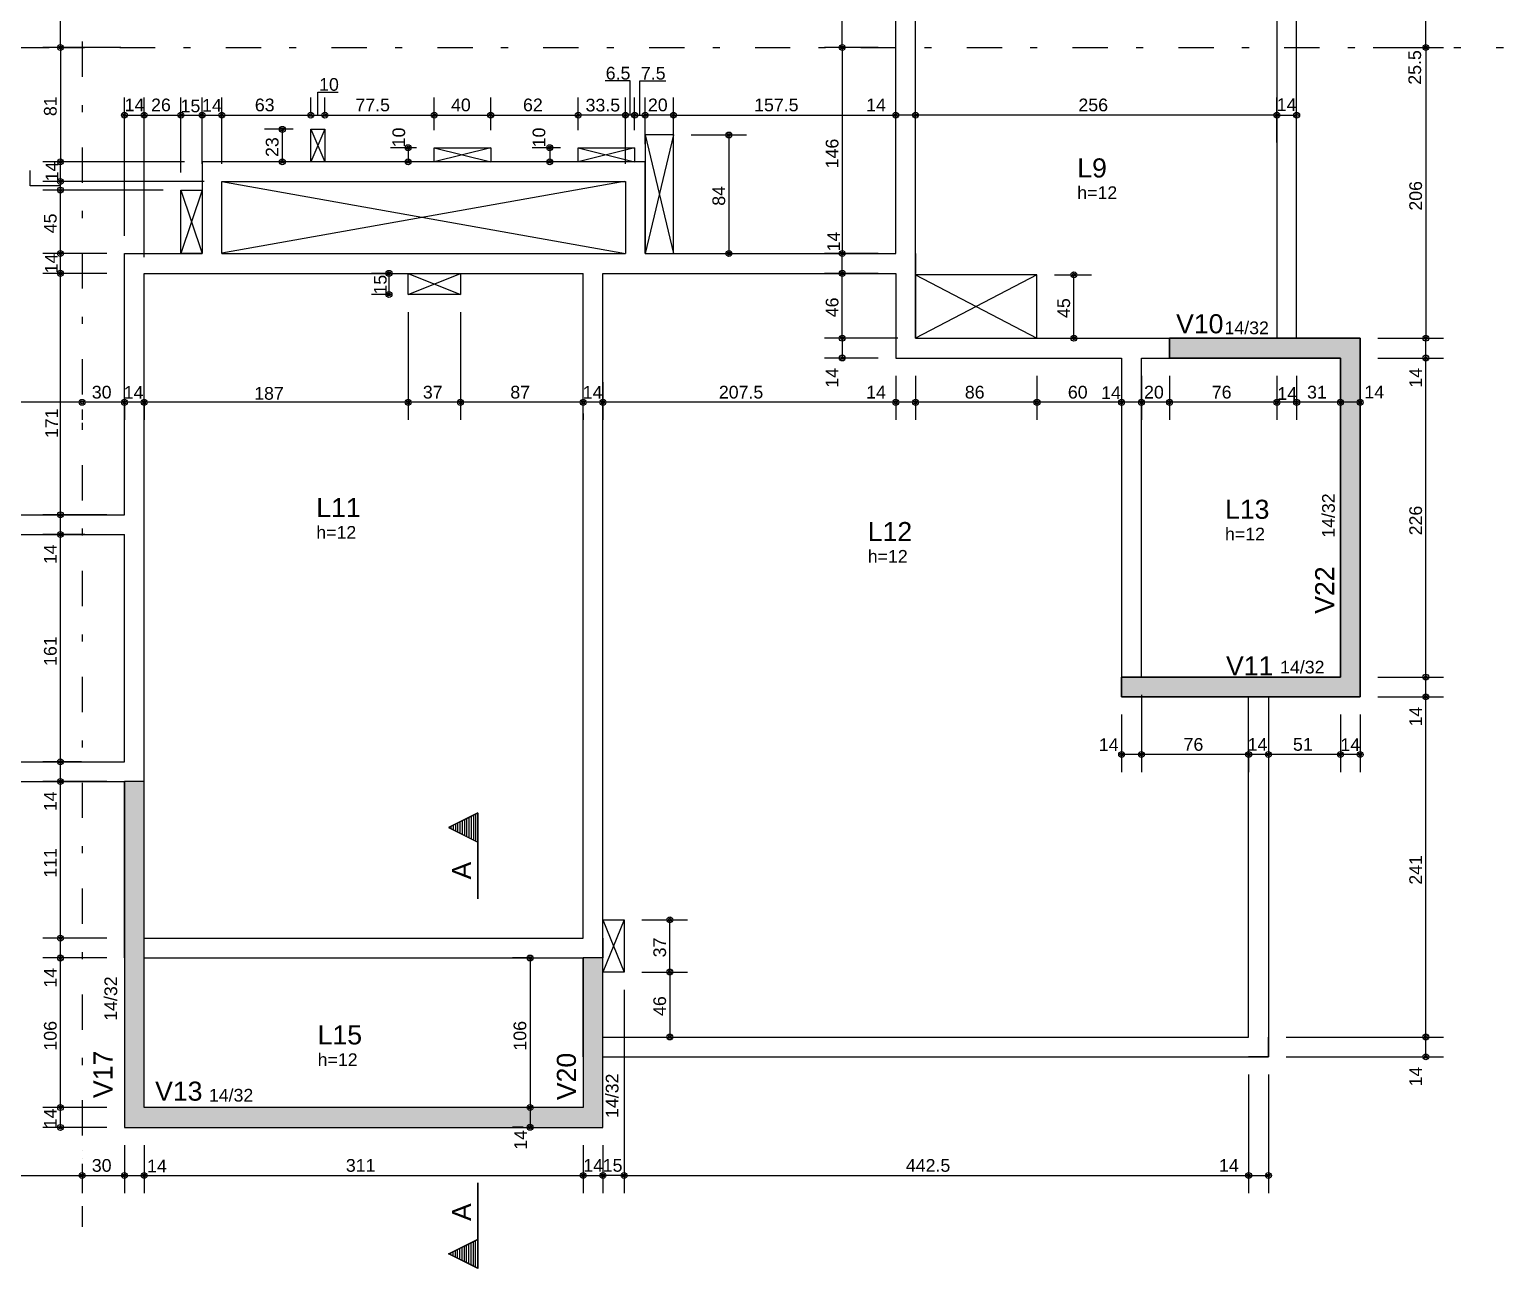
# Model space of a CAD drawing. Extents: x 0 to 119, y 0 to 84.
# Drawn here: x 28 to 48.88, y 37.62 to 55.17 of the extents above; entities that cross this region are included whole.
import ezdxf

# ---------------------------------------------------------------- set-up
doc = ezdxf.new("R2010")
doc.units = 0
doc.header["$MEASUREMENT"] = 0
doc.linetypes.add('ESTILO_TQS_0003', pattern=[1.5, 0.5, -0.4, 0.1, -0.5])
for name, color, linetype in [('10', 252, 'CONTINUOUS'), ('18', 6, 'CONTINUOUS'), ('20', 1, 'CONTINUOUS'), ('25', 130, 'CONTINUOUS'), ('3', 7, 'CONTINUOUS'), ('32', 250, 'CONTINUOUS'), ('37', 7, 'CONTINUOUS'), ('38', 7, 'CONTINUOUS'), ('9', 8, 'CONTINUOUS')]:
    doc.layers.add(name, color=color, linetype=linetype)
doc.styles.add('TQS_ARIAL', font='arial.ttf')

msp = doc.modelspace()

# ---------------------------------------------------------------- linework, layer by layer
at = {"layer": '10', "color": 252, "linetype": 'Continuous'}
for p, q in [((31.981386, 53.75966), (32.181386, 53.29966)), ((32.181386, 53.75966), (31.981386, 53.29966)), ((36.72102, 53.67933), (37.12102, 51.99933)), ((37.12102, 53.67933), (36.72102, 51.99933)), ((33.730954, 53.499446), (34.530954, 53.29933)), ((34.530954, 53.499446), (33.730954, 53.29933)), ((35.770936, 53.499446), (36.570936, 53.299446)), ((36.570936, 53.499446), (35.770936, 53.299446)), ((30.14102, 52.89933), (30.44102, 51.99933)), ((30.44102, 52.89933), (30.14102, 51.99933)), ((30.72102, 53.01933), (36.44102, 51.99933)), ((36.42102, 53.01933), (30.72102, 52.0033)), ((33.361473, 51.719358), (34.101473, 51.419358)), ((33.361473, 51.419358), (34.101473, 51.719358)), ((42.271606, 51.69933), (40.551606, 50.799988)), ((40.551606, 51.69879), (42.271606, 50.799988)), ((36.12102, 42.560315), (36.42102, 41.820315)), ((36.42102, 42.560315), (36.12102, 41.820315))]:
    msp.add_line(p, q, dxfattribs=at)
for points in [[(31.981386, 53.75966), (32.181386, 53.75966), (32.181386, 53.29966), (31.981386, 53.29966), (31.981386, 53.75966)], [(36.72102, 51.99933), (37.12102, 51.99933), (37.12102, 53.67933), (36.72102, 53.67933), (36.72102, 51.99933)], [(33.730954, 53.499446), (34.530954, 53.499446), (34.530954, 53.29933), (33.730954, 53.29933), (33.730954, 53.499446)], [(35.770936, 53.499446), (36.570936, 53.499446), (36.570936, 53.299446), (35.770936, 53.299446), (35.770936, 53.499446)], [(30.44102, 51.99933), (30.14102, 51.99933), (30.14102, 52.89933), (30.44102, 52.89933), (30.44102, 51.99933)], [(34.101473, 51.419358), (33.361473, 51.419358), (33.361473, 51.719358), (34.101473, 51.719358), (34.101473, 51.419358)], [(42.271606, 51.69933), (40.551606, 51.69933), (40.551606, 50.799988), (42.271606, 50.799988), (42.271606, 51.69933)], [(36.12102, 41.820315), (36.12102, 42.560315), (36.42102, 42.560315), (36.42102, 41.820315), (36.12102, 41.820315)]]:
    msp.add_lwpolyline(points, dxfattribs=at)
at = {"layer": '18', "color": 6, "linetype": 'ESTILO_TQS_0003'}
msp.add_line((28.74102, 76.00292), (28.74102, 38.210643), dxfattribs=at)
at = {"layer": '20', "color": 1, "linetype": 'ESTILO_TQS_0003'}
msp.add_line((12.776548, 54.91933), (48.882496, 54.91933), dxfattribs=at)
at = {"layer": '25', "color": 130, "linetype": 'Continuous'}
for points in [[(46.851066, 50.79933), (44.151064, 50.79933), (44.151064, 50.51933), (46.571066, 50.51933), (46.571066, 45.99933), (43.471064, 45.99933), (43.471064, 45.71933), (46.851066, 45.71933), (46.851066, 50.79933)], [(44.151064, 50.79933), (46.851066, 50.79933), (46.851066, 45.71933), (43.471064, 45.71933), (43.471064, 45.99933), (46.571066, 45.99933), (46.571066, 50.51933), (44.151064, 50.51933), (44.151064, 50.799328)], [(29.34102, 44.519379), (29.34102, 39.61819), (36.12102, 39.61819), (36.12102, 42.01933), (35.84102, 42.01933), (35.84102, 39.899215), (29.62102, 39.899215), (29.62102, 44.519379), (29.34102, 44.519379)]]:
    msp.add_lwpolyline(points, dxfattribs=at)
for points in [[(46.571066, 50.51933), (46.851066, 50.79933), (44.151064, 50.79933)], [(46.571066, 50.51933), (44.151064, 50.79933), (44.151064, 50.51933)], [(44.151064, 50.51933), (44.151064, 50.79933), (46.571066, 50.51933)], [(44.151064, 50.79933), (46.851066, 50.79933), (46.571066, 50.51933)], [(46.571066, 50.51933), (46.851066, 45.71933), (46.851066, 50.79933)], [(46.571066, 50.51933), (46.851066, 50.79933), (46.571066, 45.99933)], [(46.851066, 50.79933), (46.851066, 45.71933), (46.571066, 45.99933)], [(46.571066, 50.51933), (46.571066, 45.99933), (46.851066, 45.71933)], [(43.471064, 45.99933), (43.471064, 45.71933), (46.851066, 45.71933)], [(43.471064, 45.99933), (46.851066, 45.71933), (46.571066, 45.99933)], [(46.571066, 45.99933), (46.851066, 45.71933), (43.471064, 45.71933)], [(43.471064, 45.71933), (43.471064, 45.99933), (46.571066, 45.99933)], [(29.62102, 39.899215), (29.62102, 44.519379), (29.34102, 44.519379)], [(29.62102, 39.899215), (29.34102, 44.519379), (29.34102, 39.61819)], [(35.84102, 42.01933), (35.84102, 39.899215), (36.12102, 39.61819)], [(35.84102, 42.01933), (36.12102, 39.61819), (36.12102, 42.01933)], [(29.62102, 39.899215), (29.34102, 39.61819), (36.12102, 39.61819)], [(29.62102, 39.899215), (36.12102, 39.61819), (35.84102, 39.899215)]]:
    msp.add_solid(points, dxfattribs=at)
at = {"layer": '3', "color": 7, "linetype": 'Continuous'}
for p, q in [((46.851066, 50.799328), (46.851066, 45.71933)), ((46.851066, 50.799328), (46.851066, 45.71933)), ((34.349239, 44.0739), (33.934407, 43.866484)), ((34.349239, 42.857945), (34.349239, 44.0739)), ((33.934407, 43.866484), (34.347501, 43.659937)), ((34.347501, 44.071079), (33.938309, 43.866484)), ((33.93831, 43.866484), (34.3475, 43.661888)), ((33.966317, 43.880488), (33.966317, 43.852481)), ((33.998227, 43.896442), (33.998227, 43.836526)), ((34.030138, 43.912398), (34.030138, 43.820571)), ((34.062048, 43.928352), (34.062048, 43.804616)), ((34.093958, 43.944306), (34.093958, 43.788661)), ((34.126057, 43.960356), (34.12587, 43.772705)), ((34.157778, 43.976215), (34.157778, 43.756751)), ((34.189688, 43.99217), (34.189688, 43.740796)), ((34.221599, 44.008127), (34.221599, 43.72484)), ((34.253509, 44.024082), (34.253509, 43.708885)), ((34.285419, 44.040037), (34.285419, 43.69293)), ((34.317329, 44.055993), (34.317329, 43.676974)), ((34.3475, 44.071079), (34.3475, 42.857945)), ((34.3475, 37.622441), (34.3475, 38.835575)), ((34.349239, 38.835575), (34.349239, 37.61962)), ((33.934407, 37.827036), (34.347501, 38.033583)), ((33.93831, 37.827036), (34.3475, 38.031632)), ((34.317329, 37.637527), (34.317329, 38.016546)), ((34.349239, 37.61962), (33.934407, 37.827036)), ((34.347501, 37.622441), (33.938309, 37.827036)), ((33.966317, 37.813033), (33.966317, 37.84104)), ((33.998227, 37.797078), (33.998227, 37.856994)), ((34.030138, 37.781123), (34.030138, 37.872949)), ((34.062048, 37.765168), (34.062048, 37.888904)), ((34.093958, 37.749214), (34.093958, 37.904859)), ((34.126057, 37.733164), (34.12587, 37.920815)), ((34.157778, 37.717305), (34.157778, 37.936769)), ((34.189688, 37.70135), (34.189688, 37.952724)), ((34.221599, 37.685394), (34.221599, 37.96868)), ((34.253509, 37.669438), (34.253509, 37.984635)), ((34.285419, 37.653483), (34.285419, 38.000591))]:
    msp.add_line(p, q, dxfattribs=at)
for points in [[(46.851066, 50.79933), (44.151064, 50.79933), (44.151064, 50.51933), (46.571066, 50.51933), (46.571066, 45.99933), (43.471064, 45.99933), (43.471064, 45.71933), (46.851066, 45.71933), (46.851066, 50.79933)], [(45.551147, 45.71933), (46.851064, 45.71933), (46.851064, 50.79933), (45.851064, 50.79933)], [(29.34102, 44.519379), (29.34102, 39.61819), (36.12102, 39.619215), (36.12102, 42.01933), (35.84102, 42.01933), (35.84102, 39.899215), (29.62102, 39.899215), (29.62102, 44.519379), (29.34102, 44.519379)], [(34.3475, 44.071079), (33.93831, 43.866484), (34.3475, 43.661888), (34.3475, 44.071079)], [(29.34102, 42.01933), (29.34102, 39.61819), (36.12102, 39.619215), (36.12102, 40.61933)], [(34.3475, 37.622442), (33.93831, 37.827036), (34.3475, 38.031632), (34.3475, 37.622442)]]:
    msp.add_lwpolyline(points, dxfattribs=at)
at = {"layer": '32', "color": 250, "linetype": 'Continuous'}
for p, q in [((28.434858, 54.91933), (28.434858, 57.81933)), ((39.512277, 54.91933), (39.512277, 57.81933)), ((47.78154, 54.91933), (47.78154, 55.429184)), ((29.292484, 54.91933), (28.184858, 54.91933)), ((28.226698, 54.91933), (28.226698, 54.91933)), ((28.434858, 54.91933), (28.434858, 53.29933)), ((28.476698, 54.91933), (28.684858, 54.91933)), ((29.542484, 54.91933), (29.542484, 54.91933)), ((40.021064, 54.91933), (39.262277, 54.91933)), ((40.021064, 54.91933), (39.262277, 54.91933)), ((39.512277, 54.91933), (39.512277, 51.99933)), ((40.271064, 54.91933), (40.271064, 54.91933)), ((40.271064, 54.91933), (40.271064, 54.91933)), ((46.786378, 54.91933), (46.786378, 54.91933)), ((46.786378, 54.91933), (46.786378, 54.91933)), ((47.036378, 54.91933), (48.03154, 54.91933)), ((47.036378, 54.91933), (48.03154, 54.91933)), ((47.78154, 54.91933), (47.78154, 50.79933)), ((29.34102, 52.24933), (29.34102, 54.211265)), ((29.62102, 51.94933), (29.62102, 54.211265)), ((29.62102, 51.96933), (29.62102, 54.211265)), ((30.14102, 53.14933), (30.14102, 54.211265)), ((30.14102, 53.14933), (30.14102, 54.211265)), ((30.44102, 53.54933), (30.44102, 54.211265)), ((30.44102, 53.26933), (30.44102, 54.211265)), ((30.72102, 53.26933), (30.72102, 54.211265)), ((30.72102, 53.54933), (30.72102, 54.211265)), ((31.981386, 54.00966), (31.981386, 54.211265)), ((31.981386, 54.00966), (31.981386, 54.211265)), ((32.181386, 54.00966), (32.181386, 54.211265)), ((32.181386, 54.00966), (32.181386, 54.211265)), ((33.730954, 53.749446), (33.730954, 54.211265)), ((33.730954, 53.749446), (33.730954, 54.211265)), ((34.530954, 53.749446), (34.530954, 54.211265)), ((34.530954, 53.749446), (34.530954, 54.211265)), ((35.770936, 53.749446), (35.770936, 54.211265)), ((35.770936, 53.749446), (35.770936, 54.211265)), ((36.44102, 53.26933), (36.44102, 54.211265)), ((36.44102, 53.26933), (36.44102, 54.211265)), ((36.570936, 53.749446), (36.570936, 54.211265)), ((36.570936, 53.749446), (36.570936, 54.211265)), ((36.72102, 53.79933), (36.72102, 54.211265)), ((36.72102, 53.54933), (36.72102, 54.211265)), ((37.12102, 53.669412), (37.12102, 54.211265)), ((37.12102, 53.92933), (37.12102, 54.211265)), ((40.271064, 54.210925), (40.271064, 54.211265)), ((40.271064, 54.192674), (40.271064, 54.211265)), ((40.551064, 53.786024), (40.551064, 54.211265)), ((40.551064, 53.786024), (40.551064, 54.211265)), ((45.671064, 53.571649), (45.671064, 54.211265)), ((45.671064, 53.821649), (45.671064, 54.211265)), ((45.951064, 53.941266), (45.951064, 54.211265)), ((29.34102, 53.961265), (29.62102, 53.961265)), ((29.62102, 53.961265), (30.14102, 53.961265)), ((30.14102, 53.961265), (30.44102, 53.961265)), ((30.44102, 53.961265), (30.72102, 53.961265)), ((30.72102, 53.961265), (31.981386, 53.961265)), ((31.981386, 53.961265), (32.181386, 53.961265)), ((32.181386, 53.961265), (33.730954, 53.961265)), ((33.730954, 53.961265), (34.530954, 53.961265)), ((34.530954, 53.961265), (35.770936, 53.961265)), ((36.44102, 53.961265), (35.770936, 53.961265)), ((36.570936, 53.961265), (36.44102, 53.961265)), ((36.570936, 53.961265), (36.72102, 53.961265)), ((37.12102, 53.961265), (36.72102, 53.961265)), ((37.12102, 53.961265), (40.271064, 53.961265)), ((40.551064, 53.961265), (40.271064, 53.961265)), ((40.271064, 53.960925), (40.271064, 53.960925)), ((40.271064, 53.942674), (40.271064, 53.942674)), ((45.671064, 53.961265), (40.551064, 53.961265)), ((45.671064, 53.961265), (45.951064, 53.961265)), ((31.731386, 53.75966), (31.328017, 53.75966)), ((31.578017, 53.75966), (31.578017, 53.29966)), ((31.981386, 53.75966), (31.981386, 53.75966)), ((31.981386, 53.75966), (31.981386, 53.75966)), ((31.981386, 53.75966), (31.981386, 53.75966)), ((32.181386, 53.75966), (32.181386, 53.75966)), ((32.181386, 53.75966), (32.181386, 53.75966)), ((37.12102, 53.67933), (37.12102, 53.67933)), ((37.12102, 53.67933), (37.12102, 53.67933)), ((37.37102, 53.67933), (38.157035, 53.67933)), ((37.907035, 53.67933), (37.907035, 51.99933)), ((45.951064, 53.691266), (45.951064, 53.691266)), ((33.480954, 53.499446), (33.109831, 53.499446)), ((33.359831, 53.499446), (33.359831, 53.29933)), ((33.730954, 53.499446), (33.730954, 53.499446)), ((33.730954, 53.499446), (33.730954, 53.499446)), ((33.730954, 53.499446), (33.730954, 53.499446)), ((34.530954, 53.499446), (34.530954, 53.499446)), ((34.530954, 53.499446), (34.530954, 53.499446)), ((35.520936, 53.499446), (35.117329, 53.499446)), ((35.367329, 53.499446), (35.367329, 53.299446)), ((35.770936, 53.499446), (35.770936, 53.499446)), ((35.770936, 53.499446), (35.770936, 53.499446)), ((35.770936, 53.499446), (35.770936, 53.499446)), ((36.570936, 53.499446), (36.570936, 53.499446)), ((36.570936, 53.499446), (36.570936, 53.499446)), ((36.72102, 53.54933), (36.72102, 53.54933)), ((40.551064, 53.536024), (40.551064, 53.536024)), ((40.551064, 53.536024), (40.551064, 53.536024)), ((45.671064, 53.571649), (45.671064, 53.571649)), ((30.19102, 53.29933), (28.184858, 53.29933)), ((30.19102, 53.29933), (28.184858, 53.29933)), ((28.434858, 53.01933), (28.434858, 53.29933)), ((30.44102, 53.29933), (30.44102, 53.29933)), ((30.44102, 53.29933), (30.44102, 53.29933)), ((30.44102, 53.29933), (30.44102, 53.29933)), ((30.72102, 53.29933), (30.72102, 53.29933)), ((31.731386, 53.29966), (31.328017, 53.29966)), ((31.981386, 53.29966), (31.981386, 53.29966)), ((33.480954, 53.29933), (33.109831, 53.29933)), ((33.730954, 53.29933), (33.730954, 53.29933)), ((35.520936, 53.299446), (35.117329, 53.299446)), ((35.770936, 53.299446), (35.770936, 53.299446)), ((36.72102, 53.29933), (36.72102, 53.29933)), ((37.12102, 53.419412), (37.12102, 53.419412)), ((45.671064, 53.321649), (45.671064, 53.321649)), ((30.47102, 53.01933), (28.184858, 53.01933)), ((30.47102, 53.01933), (28.184858, 53.01933)), ((29.89102, 52.89933), (28.184858, 52.89933)), ((29.89102, 52.89933), (28.184858, 52.89933)), ((28.434858, 52.89933), (28.434858, 53.01933)), ((28.434858, 51.99933), (28.434858, 52.89933)), ((30.14102, 52.89933), (30.14102, 52.89933)), ((30.14102, 52.89933), (30.14102, 52.89933)), ((30.14102, 52.89933), (30.14102, 52.89933)), ((30.14102, 52.89933), (30.14102, 52.89933)), ((30.44102, 53.01933), (30.44102, 53.01933)), ((30.72102, 53.01933), (30.72102, 53.01933)), ((30.72102, 53.01933), (30.72102, 53.01933)), ((30.72102, 53.01933), (30.72102, 53.01933)), ((36.44102, 53.01933), (36.44102, 53.01933)), ((36.44102, 53.01933), (36.44102, 53.01933)), ((29.09102, 51.99933), (28.184858, 51.99933)), ((29.09102, 51.99933), (28.184858, 51.99933)), ((28.434858, 51.71933), (28.434858, 51.99933)), ((29.34102, 51.99933), (29.34102, 51.99933)), ((29.34102, 51.99933), (29.34102, 51.99933)), ((29.34102, 51.99933), (29.34102, 51.99933)), ((37.13102, 51.99933), (37.13102, 51.99933)), ((37.38102, 51.99933), (38.157035, 51.99933)), ((39.621829, 51.99933), (39.262277, 51.99933)), ((40.021064, 51.99933), (39.262277, 51.99933)), ((39.512277, 51.71933), (39.512277, 51.99933)), ((39.871829, 51.99933), (39.871829, 51.99933)), ((40.271064, 51.99933), (40.271064, 51.99933)), ((29.09102, 51.71933), (28.184858, 51.71933)), ((29.09102, 51.71933), (28.184858, 51.71933)), ((28.434858, 48.299331), (28.434858, 51.71933)), ((29.34102, 51.71933), (29.34102, 51.71933)), ((29.34102, 51.71933), (29.34102, 51.71933)), ((29.62102, 51.71933), (29.62102, 51.71933)), ((29.62102, 51.69933), (29.62102, 51.69933)), ((33.111473, 51.71933), (32.839867, 51.71933)), ((33.089867, 51.71933), (33.089867, 51.419358)), ((33.361473, 51.71933), (33.361473, 51.71933)), ((40.021064, 51.71933), (39.262277, 51.71933)), ((40.021064, 51.71933), (39.262277, 51.71933)), ((39.512277, 50.79933), (39.512277, 51.71933)), ((40.271064, 51.71933), (40.271064, 51.71933)), ((40.271064, 51.71933), (40.271064, 51.71933)), ((42.271606, 51.69933), (42.271606, 51.69933)), ((42.521606, 51.69933), (43.044504, 51.69933)), ((42.794504, 50.79933), (42.794504, 51.69933)), ((33.111473, 51.419358), (32.839867, 51.419358)), ((33.361473, 51.419358), (33.361473, 51.419358)), ((33.361473, 51.419358), (33.361473, 51.419358)), ((33.361473, 51.419358), (33.361473, 51.419358)), ((34.101473, 51.419358), (34.101473, 51.419358)), ((34.101473, 51.419358), (34.101473, 51.419358)), ((33.361473, 51.169358), (33.361473, 49.641914)), ((33.361473, 51.169358), (33.361473, 49.641914)), ((34.101473, 51.169358), (34.101473, 49.641914)), ((34.101473, 51.169358), (34.101473, 49.641914)), ((40.021064, 50.79933), (39.262277, 50.79933)), ((40.301064, 50.79933), (39.262277, 50.79933)), ((39.512277, 50.79933), (39.512277, 50.51933)), ((40.271064, 50.79933), (40.271064, 50.79933)), ((40.551064, 50.79933), (40.551064, 50.79933)), ((42.425735, 50.79933), (42.425735, 50.79933)), ((42.675735, 50.79933), (43.044504, 50.79933)), ((46.851064, 50.79933), (46.851064, 50.79933)), ((46.851066, 50.79933), (46.851066, 50.79933)), ((47.101064, 50.79933), (48.03154, 50.79933)), ((47.101066, 50.79933), (48.03154, 50.79933)), ((47.78154, 50.51933), (47.78154, 50.79933)), ((36.12102, 50.426458), (36.12102, 50.426458)), ((40.021064, 50.51933), (39.262277, 50.51933)), ((40.271064, 50.51933), (40.271064, 50.51933)), ((40.271064, 50.51933), (40.271064, 50.51933)), ((40.271064, 50.51933), (40.271064, 50.51933)), ((40.551064, 50.51933), (40.551064, 50.51933)), ((40.551064, 50.51933), (40.551064, 50.51933)), ((42.271606, 50.51933), (42.271606, 50.51933)), ((42.271606, 50.51933), (42.271606, 50.51933)), ((43.471064, 50.51933), (43.471064, 50.51933)), ((43.471064, 50.51933), (43.471064, 50.51933)), ((43.751064, 50.51933), (43.751064, 50.51933)), ((43.751064, 50.51933), (43.751064, 50.51933)), ((44.151064, 50.519328), (44.151064, 50.519328)), ((44.151064, 50.519328), (44.151064, 50.519328)), ((45.671064, 50.519328), (45.671064, 50.519328)), ((45.671064, 50.519328), (45.671064, 50.519328)), ((45.951064, 50.519328), (45.951064, 50.519328)), ((45.951065, 50.519328), (45.951065, 50.519328)), ((46.851066, 50.51933), (46.851066, 50.51933)), ((46.851066, 50.51933), (46.851066, 50.51933)), ((47.101066, 50.51933), (48.03154, 50.51933)), ((47.101066, 50.51933), (48.03154, 50.51933)), ((47.78154, 45.99933), (47.78154, 50.51933)), ((29.62102, 50.17635), (29.62102, 50.17635)), ((36.12102, 50.246458), (36.12102, 50.246458)), ((36.12102, 50.176458), (36.12102, 49.641914)), ((40.271064, 50.26933), (40.271064, 49.641914)), ((40.271064, 50.26933), (40.271064, 49.641914)), ((40.551064, 50.26933), (40.551064, 49.641914)), ((40.551064, 50.26933), (40.551064, 49.641914)), ((42.271606, 50.26933), (42.271606, 49.641914)), ((42.271606, 50.26933), (42.271606, 49.641914)), ((43.471064, 50.26933), (43.471064, 49.641914)), ((43.471064, 50.26933), (43.471064, 49.641914)), ((43.751064, 50.26933), (43.751064, 49.641914)), ((43.751064, 50.26933), (43.751064, 49.641914)), ((44.151064, 50.269328), (44.151064, 49.641914)), ((44.151064, 50.269328), (44.151064, 49.641914)), ((45.671064, 50.269328), (45.671064, 49.641914)), ((45.671064, 50.269328), (45.671064, 49.641914)), ((45.951064, 50.269328), (45.951064, 49.641914)), ((45.951065, 50.269328), (45.951065, 49.641914)), ((28.74102, 50.038381), (28.74102, 50.038381)), ((28.74102, 50.038381), (28.74102, 50.038381)), ((29.34102, 50.104623), (29.34102, 50.104623)), ((29.34102, 50.104623), (29.34102, 50.104623)), ((29.62102, 50.024398), (29.62102, 50.024398)), ((29.62102, 49.92635), (29.62102, 49.641914)), ((35.84102, 49.985075), (35.84102, 49.985075)), ((35.84102, 49.985075), (35.84102, 49.985075)), ((36.12102, 49.996458), (36.12102, 49.641914)), ((46.851064, 49.971355), (46.851064, 49.971355)), ((28.74102, 49.891914), (26.92102, 49.891914)), ((29.34102, 49.891914), (28.74102, 49.891914)), ((28.74102, 49.788381), (28.74102, 49.641914)), ((28.74102, 49.788381), (28.74102, 49.641914)), ((29.62102, 49.891914), (29.34102, 49.891914)), ((29.34102, 49.854623), (29.34102, 49.641914)), ((29.34102, 49.854623), (29.34102, 49.641914)), ((33.361473, 49.891914), (29.62102, 49.891914)), ((29.62102, 49.774398), (29.62102, 49.641914)), ((34.101473, 49.891914), (33.361473, 49.891914)), ((35.84102, 49.891914), (34.101473, 49.891914)), ((36.12102, 49.891914), (35.84102, 49.891914)), ((35.84102, 49.735075), (35.84102, 49.641914)), ((35.84102, 49.735075), (35.84102, 49.641914)), ((40.271064, 49.891914), (36.12102, 49.891914)), ((40.551064, 49.891914), (40.271064, 49.891914)), ((42.271606, 49.891914), (40.551064, 49.891914)), ((43.471064, 49.891914), (42.271606, 49.891914)), ((43.751064, 49.891914), (43.471064, 49.891914)), ((44.151064, 49.891914), (43.751064, 49.891914)), ((45.671064, 49.891914), (44.151064, 49.891914)), ((45.951064, 49.891914), (45.671064, 49.891914)), ((46.571066, 49.891914), (45.951065, 49.891914)), ((46.571066, 49.891914), (46.571066, 49.891914)), ((46.851064, 49.891914), (46.571066, 49.891914)), ((46.571066, 49.891914), (46.571066, 49.891914)), ((46.851064, 49.721355), (46.851064, 49.641914)), ((29.09102, 48.299331), (28.184858, 48.299331)), ((29.09102, 48.299331), (28.184858, 48.299331)), ((28.434858, 48.019331), (28.434858, 48.299331)), ((29.34102, 48.299331), (29.34102, 48.299331)), ((29.34102, 48.299331), (29.34102, 48.299331)), ((28.782264, 48.019331), (28.184858, 48.019331)), ((28.782264, 48.019331), (28.184858, 48.019331)), ((28.434858, 44.799379), (28.434858, 48.019331)), ((29.032264, 48.019331), (29.032264, 48.019331)), ((29.032264, 48.019331), (29.032264, 48.019331)), ((43.751064, 45.99933), (43.751064, 45.99933)), ((46.851064, 45.99933), (46.851064, 45.99933)), ((46.851064, 45.99933), (46.851064, 45.99933)), ((47.101064, 45.99933), (48.03154, 45.99933)), ((47.101064, 45.99933), (48.03154, 45.99933)), ((47.78154, 45.71933), (47.78154, 45.99933)), ((43.751064, 45.74933), (43.751064, 44.651246)), ((43.471064, 45.71933), (43.471064, 45.71933)), ((43.751064, 45.71933), (43.751064, 45.71933)), ((46.571109, 45.719327), (46.571109, 45.719327)), ((46.571109, 45.719327), (46.571109, 45.719327)), ((46.851066, 45.71933), (46.851066, 45.71933)), ((46.851066, 45.71933), (46.851066, 45.71933)), ((46.851109, 45.719327), (46.851109, 45.719327)), ((47.101066, 45.71933), (48.03154, 45.71933)), ((47.101066, 45.71933), (48.03154, 45.71933)), ((47.78154, 40.89933), (47.78154, 45.71933)), ((43.471064, 45.46933), (43.471064, 44.651246)), ((43.751064, 45.46933), (43.751064, 44.651246)), ((46.571109, 45.469327), (46.571109, 44.651245)), ((46.571109, 45.469327), (46.571109, 44.651245)), ((46.851109, 45.469327), (46.851109, 44.651245)), ((45.271147, 45.210789), (45.271147, 45.210789)), ((45.271147, 44.958492), (45.271147, 45.151246)), ((45.551147, 45.20482), (45.551147, 45.20482)), ((45.551147, 45.20482), (45.551147, 45.20482)), ((45.271147, 44.960789), (45.271147, 44.651246)), ((45.551147, 44.95482), (45.551147, 44.651245)), ((45.551147, 44.95482), (45.551147, 44.651246)), ((28.730959, 44.799379), (28.184858, 44.799379)), ((28.730959, 44.799379), (28.184858, 44.799379)), ((28.434858, 44.519379), (28.434858, 44.799379)), ((28.980959, 44.799379), (28.980959, 44.799379)), ((28.980959, 44.799379), (28.980959, 44.799379)), ((43.751064, 44.901246), (43.471064, 44.901246)), ((45.271147, 44.901246), (43.751064, 44.901246)), ((45.551147, 44.901246), (45.271147, 44.901246)), ((45.271147, 44.708492), (45.271147, 44.708492)), ((46.571109, 44.901245), (45.551147, 44.901245)), ((46.851109, 44.901245), (46.571109, 44.901245)), ((29.09102, 44.519379), (28.184858, 44.519379)), ((29.09102, 44.519379), (28.184858, 44.519379)), ((28.434858, 42.29933), (28.434858, 44.519379)), ((29.34102, 44.519379), (29.34102, 44.519379)), ((29.34102, 44.519379), (29.34102, 44.519379)), ((36.42102, 42.560315), (36.42102, 42.560315)), ((36.67102, 42.560315), (37.319542, 42.560315)), ((37.069542, 41.820315), (37.069542, 42.560315)), ((29.09102, 42.29933), (28.184858, 42.29933)), ((29.09102, 42.29933), (28.184858, 42.29933)), ((28.434858, 42.01933), (28.434858, 42.29933)), ((29.34102, 42.29933), (29.34102, 42.29933)), ((29.34102, 42.29933), (29.34102, 42.29933)), ((29.09102, 42.01933), (28.184858, 42.01933)), ((29.09102, 42.01933), (28.184858, 42.01933)), ((28.434858, 39.899215), (28.434858, 42.01933)), ((29.34102, 42.01933), (29.34102, 42.01933)), ((29.34102, 42.01933), (29.34102, 42.01933)), ((35.088577, 42.01933), (34.839243, 42.01933)), ((35.089243, 42.01933), (35.089243, 39.90019)), ((35.338577, 42.01933), (35.338577, 42.01933)), ((36.42102, 41.820315), (36.42102, 41.820315)), ((36.42102, 41.820315), (36.42102, 41.820315)), ((36.42102, 41.820315), (36.42102, 41.820315)), ((36.42102, 41.820315), (36.42102, 41.820315)), ((36.67102, 41.820315), (37.319542, 41.820315)), ((36.67102, 41.820315), (37.319542, 41.820315)), ((37.069542, 41.820315), (37.069542, 40.89933)), ((36.42102, 41.570315), (36.42102, 38.686311)), ((36.42102, 41.570315), (36.42102, 38.686311)), ((36.713705, 40.89933), (36.713705, 40.89933)), ((36.963705, 40.89933), (37.319542, 40.89933)), ((45.551147, 40.89933), (45.551147, 40.89933)), ((45.551147, 40.89933), (45.551147, 40.89933)), ((45.801147, 40.89933), (48.03154, 40.89933)), ((45.801147, 40.89933), (48.03154, 40.89933)), ((47.78154, 40.61933), (47.78154, 40.89933)), ((45.271147, 40.61933), (45.271147, 40.61933)), ((45.271147, 40.61933), (45.271147, 40.61933)), ((45.551147, 40.61933), (45.551147, 40.61933)), ((45.551147, 40.61933), (45.551147, 40.61933)), ((45.801147, 40.61933), (48.03154, 40.61933)), ((45.271147, 40.36933), (45.271147, 38.686311)), ((45.271147, 40.36933), (45.271147, 38.686311)), ((45.551147, 40.36933), (45.551147, 38.686311)), ((29.09102, 39.899215), (28.184858, 39.899215)), ((29.09102, 39.899215), (28.184858, 39.899215)), ((28.434858, 39.618924), (28.434858, 39.899215)), ((29.34102, 39.899215), (29.34102, 39.899215)), ((29.34102, 39.899215), (29.34102, 39.899215)), ((34.982811, 39.90019), (34.839243, 39.90019)), ((34.932595, 39.90019), (34.839243, 39.90019)), ((35.089243, 39.90019), (35.089243, 39.620056)), ((35.182595, 39.90019), (35.182595, 39.90019)), ((35.232811, 39.90019), (35.232811, 39.90019)), ((29.093649, 39.618924), (28.184858, 39.618924)), ((29.34102, 39.61819), (29.34102, 39.61819)), ((29.34102, 39.61819), (29.34102, 39.61819)), ((29.343649, 39.618924), (29.343649, 39.618924)), ((29.62102, 39.61819), (29.62102, 39.61819)), ((29.62102, 39.61819), (29.62102, 39.61819)), ((34.989042, 39.620056), (34.839243, 39.620056)), ((35.239042, 39.620056), (35.239042, 39.620056)), ((35.84102, 39.61819), (35.84102, 39.61819)), ((35.84102, 39.61819), (35.84102, 39.61819)), ((36.12102, 39.61819), (36.12102, 39.61819)), ((36.12102, 39.61819), (36.12102, 39.61819)), ((28.74102, 39.290544), (28.74102, 39.290544)), ((29.34102, 39.36819), (29.34102, 38.686311)), ((29.34102, 39.36819), (29.34102, 38.686311)), ((29.62102, 39.36819), (29.62102, 38.686311)), ((29.62102, 39.36819), (29.62102, 38.686311)), ((35.84102, 39.36819), (35.84102, 38.686311)), ((35.84102, 39.36819), (35.84102, 38.686311)), ((36.12102, 39.36819), (36.12102, 38.686311)), ((36.12102, 39.36819), (36.12102, 38.686311)), ((28.74102, 39.17466), (28.74102, 39.17466)), ((26.92102, 38.936311), (28.74102, 38.936311)), ((28.74102, 39.040544), (28.74102, 38.686311)), ((28.74102, 38.936311), (29.34102, 38.936311)), ((28.74102, 38.92466), (28.74102, 38.686311)), ((29.34102, 38.936311), (29.62102, 38.936311)), ((29.62102, 38.936311), (35.84102, 38.936311)), ((35.84102, 38.936311), (36.12102, 38.936311)), ((36.42102, 38.936311), (36.12102, 38.936311)), ((36.42102, 38.936311), (45.271147, 38.936311)), ((45.271147, 38.936311), (45.551147, 38.936311))]:
    msp.add_line(p, q, dxfattribs=at)
for points in [[(36.505978, 53.961265), (36.505978, 54.444485), (36.152673, 54.444485)], [(36.645978, 53.961265), (36.645978, 54.444485), (37.013265, 54.444485)], [(32.081386, 53.961265), (32.081386, 54.286019), (32.36964, 54.286019)], [(28.434858, 52.95933), (28.006334, 52.95933), (28.006334, 53.178488)]]:
    msp.add_lwpolyline(points, dxfattribs=at)
for centre, radius in [((28.434858, 54.91933), 0.041625), ((28.434858, 54.91933), 0.041625), ((28.434858, 54.91933), 0.02075), ((28.434858, 54.91933), 0.02075), ((39.512277, 54.91933), 0.041625), ((39.512277, 54.91933), 0.041625), ((39.512277, 54.91933), 0.02075), ((39.512277, 54.91933), 0.02075), ((47.78154, 54.91933), 0.041625), ((47.78154, 54.91933), 0.041625), ((47.78154, 54.91933), 0.02075), ((47.78154, 54.91933), 0.02075), ((29.34102, 53.961265), 0.041625), ((29.34102, 53.961265), 0.02075), ((29.62102, 53.961265), 0.041625), ((29.62102, 53.961265), 0.041625), ((29.62102, 53.961265), 0.02075), ((29.62102, 53.961265), 0.02075), ((30.14102, 53.961265), 0.041625), ((30.14102, 53.961265), 0.041625), ((30.14102, 53.961265), 0.02075), ((30.14102, 53.961265), 0.02075), ((30.44102, 53.961265), 0.041625), ((30.44102, 53.961265), 0.041625), ((30.44102, 53.961265), 0.02075), ((30.44102, 53.961265), 0.02075), ((30.72102, 53.961265), 0.041625), ((30.72102, 53.961265), 0.041625), ((30.72102, 53.961265), 0.02075), ((30.72102, 53.961265), 0.02075), ((31.981386, 53.961265), 0.041625), ((31.981386, 53.961265), 0.041625), ((31.981386, 53.961265), 0.02075), ((31.981386, 53.961265), 0.02075), ((32.181386, 53.961265), 0.041625), ((32.181386, 53.961265), 0.041625), ((32.181386, 53.961265), 0.02075), ((32.181386, 53.961265), 0.02075), ((33.730954, 53.961265), 0.041625), ((33.730954, 53.961265), 0.041625), ((33.730954, 53.961265), 0.02075), ((33.730954, 53.961265), 0.02075), ((34.530954, 53.961265), 0.041625), ((34.530954, 53.961265), 0.041625), ((34.530954, 53.961265), 0.02075), ((34.530954, 53.961265), 0.02075), ((35.770936, 53.961265), 0.041625), ((35.770936, 53.961265), 0.041625), ((35.770936, 53.961265), 0.02075), ((35.770936, 53.961265), 0.02075), ((36.44102, 53.961265), 0.041625), ((36.44102, 53.961265), 0.041625), ((36.44102, 53.961265), 0.02075), ((36.44102, 53.961265), 0.02075), ((36.570936, 53.961265), 0.041625), ((36.570936, 53.961265), 0.041625), ((36.570936, 53.961265), 0.02075), ((36.570936, 53.961265), 0.02075), ((36.72102, 53.961265), 0.041625), ((36.72102, 53.961265), 0.041625), ((36.72102, 53.961265), 0.02075), ((36.72102, 53.961265), 0.02075), ((37.12102, 53.961265), 0.041625), ((37.12102, 53.961265), 0.041625), ((37.12102, 53.961265), 0.02075), ((37.12102, 53.961265), 0.02075), ((40.271064, 53.961265), 0.041625), ((40.271064, 53.961265), 0.041625), ((40.271064, 53.961265), 0.02075), ((40.271064, 53.961265), 0.02075), ((40.551064, 53.961265), 0.041625), ((40.551064, 53.961265), 0.041625), ((40.551064, 53.961265), 0.02075), ((40.551064, 53.961265), 0.02075), ((45.671064, 53.961265), 0.041625), ((45.671064, 53.961265), 0.041625), ((45.671064, 53.961265), 0.02075), ((45.671064, 53.961265), 0.02075), ((45.951064, 53.961265), 0.041625), ((45.951064, 53.961265), 0.02075), ((31.578017, 53.75966), 0.041625), ((31.578017, 53.75966), 0.02075), ((37.907035, 53.67933), 0.041625), ((37.907035, 53.67933), 0.02075), ((33.359831, 53.499446), 0.041625), ((33.359831, 53.499446), 0.02075), ((35.367329, 53.499446), 0.041625), ((35.367329, 53.499446), 0.02075), ((28.434858, 53.29933), 0.041625), ((28.434858, 53.29933), 0.041625), ((28.434858, 53.29933), 0.02075), ((28.434858, 53.29933), 0.02075), ((31.578017, 53.29966), 0.041625), ((31.578017, 53.29966), 0.02075), ((33.359831, 53.29933), 0.041625), ((33.359831, 53.29933), 0.02075), ((35.367329, 53.299446), 0.041625), ((35.367329, 53.299446), 0.02075), ((28.434858, 53.01933), 0.041625), ((28.434858, 53.01933), 0.041625), ((28.434858, 52.89933), 0.041625), ((28.434858, 52.89933), 0.041625), ((28.434858, 53.01933), 0.02075), ((28.434858, 53.01933), 0.02075), ((28.434858, 52.89933), 0.02075), ((28.434858, 52.89933), 0.02075), ((28.434858, 51.99933), 0.041625), ((28.434858, 51.99933), 0.041625), ((28.434858, 51.99933), 0.02075), ((28.434858, 51.99933), 0.02075), ((37.907035, 51.99933), 0.041625), ((37.907035, 51.99933), 0.02075), ((39.512277, 51.99933), 0.041625), ((39.512277, 51.99933), 0.041625), ((39.512277, 51.99933), 0.02075), ((39.512277, 51.99933), 0.02075), ((28.434858, 51.71933), 0.041625), ((28.434858, 51.71933), 0.041625), ((28.434858, 51.71933), 0.02075), ((28.434858, 51.71933), 0.02075), ((33.089867, 51.71933), 0.041625), ((33.089867, 51.71933), 0.02075), ((39.512277, 51.71933), 0.041625), ((39.512277, 51.71933), 0.041625), ((39.512277, 51.71933), 0.02075), ((39.512277, 51.71933), 0.02075), ((42.794504, 51.69933), 0.041625), ((42.794504, 51.69933), 0.02075), ((33.089867, 51.419358), 0.041625), ((33.089867, 51.419358), 0.02075), ((39.512277, 50.79933), 0.041625), ((39.512277, 50.79933), 0.041625), ((39.512277, 50.79933), 0.02075), ((39.512277, 50.79933), 0.02075), ((42.794504, 50.79933), 0.041625), ((42.794504, 50.79933), 0.02075), ((47.78154, 50.79933), 0.041625), ((47.78154, 50.79933), 0.041625), ((47.78154, 50.79933), 0.02075), ((47.78154, 50.79933), 0.02075), ((39.512277, 50.51933), 0.041625), ((47.78154, 50.51933), 0.041625), ((47.78154, 50.51933), 0.041625), ((39.512277, 50.51933), 0.02075), ((47.78154, 50.51933), 0.02075), ((47.78154, 50.51933), 0.02075), ((28.74102, 49.891914), 0.041625), ((28.74102, 49.891914), 0.041625), ((29.34102, 49.891914), 0.041625), ((29.34102, 49.891914), 0.041625), ((29.62102, 49.891914), 0.041625), ((29.62102, 49.891914), 0.041625), ((33.361473, 49.891914), 0.041625), ((33.361473, 49.891914), 0.041625), ((34.101473, 49.891914), 0.041625), ((34.101473, 49.891914), 0.041625), ((35.84102, 49.891914), 0.041625), ((35.84102, 49.891914), 0.041625), ((36.12102, 49.891914), 0.041625), ((36.12102, 49.891914), 0.041625), ((40.271064, 49.891914), 0.041625), ((40.271064, 49.891914), 0.041625), ((40.551064, 49.891914), 0.041625), ((40.551064, 49.891914), 0.041625), ((42.271606, 49.891914), 0.041625), ((42.271606, 49.891914), 0.041625), ((43.471064, 49.891914), 0.041625), ((43.471064, 49.891914), 0.041625), ((43.751064, 49.891914), 0.041625), ((43.751064, 49.891914), 0.041625), ((44.151064, 49.891914), 0.041625), ((44.151064, 49.891914), 0.041625), ((45.671064, 49.891914), 0.041625), ((45.671064, 49.891914), 0.041625), ((45.951064, 49.891914), 0.041625), ((45.951065, 49.891914), 0.041625), ((46.571066, 49.891914), 0.041625), ((46.571066, 49.891914), 0.041625), ((46.851064, 49.891914), 0.041625), ((28.74102, 49.891914), 0.02075), ((28.74102, 49.891914), 0.02075), ((29.34102, 49.891914), 0.02075), ((29.34102, 49.891914), 0.02075), ((29.62102, 49.891914), 0.02075), ((29.62102, 49.891914), 0.02075), ((33.361473, 49.891914), 0.02075), ((33.361473, 49.891914), 0.02075), ((34.101473, 49.891914), 0.02075), ((34.101473, 49.891914), 0.02075), ((35.84102, 49.891914), 0.02075), ((35.84102, 49.891914), 0.02075), ((36.12102, 49.891914), 0.02075), ((36.12102, 49.891914), 0.02075), ((40.271064, 49.891914), 0.02075), ((40.271064, 49.891914), 0.02075), ((40.551064, 49.891914), 0.02075), ((40.551064, 49.891914), 0.02075), ((42.271606, 49.891914), 0.02075), ((42.271606, 49.891914), 0.02075), ((43.471064, 49.891914), 0.02075), ((43.471064, 49.891914), 0.02075), ((43.751064, 49.891914), 0.02075), ((43.751064, 49.891914), 0.02075), ((44.151064, 49.891914), 0.02075), ((44.151064, 49.891914), 0.02075), ((45.671064, 49.891914), 0.02075), ((45.671064, 49.891914), 0.02075), ((45.951064, 49.891914), 0.02075), ((45.951065, 49.891914), 0.02075), ((46.571066, 49.891914), 0.02075), ((46.571066, 49.891914), 0.02075), ((46.851064, 49.891914), 0.02075), ((28.434858, 48.299331), 0.041625), ((28.434858, 48.299331), 0.041625), ((28.434858, 48.299331), 0.02075), ((28.434858, 48.299331), 0.02075), ((28.434858, 48.019331), 0.041625), ((28.434858, 48.019331), 0.041625), ((28.434858, 48.019331), 0.02075), ((28.434858, 48.019331), 0.02075), ((47.78154, 45.99933), 0.041625), ((47.78154, 45.99933), 0.041625), ((47.78154, 45.99933), 0.02075), ((47.78154, 45.99933), 0.02075), ((47.78154, 45.71933), 0.041625), ((47.78154, 45.71933), 0.041625), ((47.78154, 45.71933), 0.02075), ((47.78154, 45.71933), 0.02075), ((43.471064, 44.901246), 0.041625), ((43.471064, 44.901246), 0.02075), ((43.751064, 44.901246), 0.041625), ((43.751064, 44.901246), 0.041625), ((43.751064, 44.901246), 0.02075), ((43.751064, 44.901246), 0.02075), ((45.271147, 44.901246), 0.041625), ((45.271147, 44.901246), 0.041625), ((45.271147, 44.901246), 0.02075), ((45.271147, 44.901246), 0.02075), ((45.551147, 44.901246), 0.041625), ((45.551147, 44.901245), 0.041625), ((45.551147, 44.901246), 0.02075), ((45.551147, 44.901245), 0.02075), ((46.571109, 44.901245), 0.041625), ((46.571109, 44.901245), 0.041625), ((46.571109, 44.901245), 0.02075), ((46.571109, 44.901245), 0.02075), ((46.851109, 44.901245), 0.041625), ((46.851109, 44.901245), 0.02075), ((28.434858, 44.799379), 0.041625), ((28.434858, 44.799379), 0.041625), ((28.434858, 44.799379), 0.02075), ((28.434858, 44.799379), 0.02075), ((28.434858, 44.519379), 0.041625), ((28.434858, 44.519379), 0.041625), ((28.434858, 44.519379), 0.02075), ((28.434858, 44.519379), 0.02075), ((37.069542, 42.560315), 0.041625), ((37.069542, 42.560315), 0.02075), ((28.434858, 42.29933), 0.041625), ((28.434858, 42.29933), 0.041625), ((28.434858, 42.29933), 0.02075), ((28.434858, 42.29933), 0.02075), ((28.434858, 42.01933), 0.041625), ((28.434858, 42.01933), 0.041625), ((28.434858, 42.01933), 0.02075), ((28.434858, 42.01933), 0.02075), ((35.089243, 42.01933), 0.041625), ((35.089243, 42.01933), 0.02075), ((37.069542, 41.820315), 0.041625), ((37.069542, 41.820315), 0.041625), ((37.069542, 41.820315), 0.02075), ((37.069542, 41.820315), 0.02075), ((37.069542, 40.89933), 0.041625), ((47.78154, 40.89933), 0.041625), ((47.78154, 40.89933), 0.041625), ((37.069542, 40.89933), 0.02075), ((47.78154, 40.89933), 0.02075), ((47.78154, 40.89933), 0.02075), ((47.78154, 40.61933), 0.041625), ((47.78154, 40.61933), 0.02075), ((28.434858, 39.899215), 0.041625), ((28.434858, 39.899215), 0.041625), ((28.434858, 39.899215), 0.02075), ((28.434858, 39.899215), 0.02075), ((35.089243, 39.90019), 0.041625), ((35.089243, 39.90019), 0.041625), ((35.089243, 39.90019), 0.02075), ((35.089243, 39.90019), 0.02075), ((28.434858, 39.618924), 0.041625), ((28.434858, 39.618924), 0.02075), ((35.089243, 39.620056), 0.041625), ((35.089243, 39.620056), 0.02075), ((28.74102, 38.936311), 0.041625), ((28.74102, 38.936311), 0.041625), ((28.74102, 38.936311), 0.02075), ((28.74102, 38.936311), 0.02075), ((29.34102, 38.936311), 0.041625), ((29.34102, 38.936311), 0.041625), ((29.34102, 38.936311), 0.02075), ((29.34102, 38.936311), 0.02075), ((29.62102, 38.936311), 0.041625), ((29.62102, 38.936311), 0.041625), ((29.62102, 38.936311), 0.02075), ((29.62102, 38.936311), 0.02075), ((35.84102, 38.936311), 0.041625), ((35.84102, 38.936311), 0.041625), ((35.84102, 38.936311), 0.02075), ((35.84102, 38.936311), 0.02075), ((36.12102, 38.936311), 0.041625), ((36.12102, 38.936311), 0.041625), ((36.12102, 38.936311), 0.02075), ((36.12102, 38.936311), 0.02075), ((36.42102, 38.936311), 0.041625), ((36.42102, 38.936311), 0.041625), ((36.42102, 38.936311), 0.02075), ((36.42102, 38.936311), 0.02075), ((45.271147, 38.936311), 0.041625), ((45.271147, 38.936311), 0.041625), ((45.271147, 38.936311), 0.02075), ((45.271147, 38.936311), 0.02075), ((45.551147, 38.936311), 0.041625), ((45.551147, 38.936311), 0.02075)]:
    msp.add_circle(centre, radius, dxfattribs=at)
at = {"layer": '9', "color": 8, "linetype": 'Continuous'}
for p, q in [((40.551064, 50.79933), (40.551064, 61.91933)), ((40.271064, 51.99933), (40.271064, 57.81933)), ((36.72102, 53.29933), (30.44102, 53.29933)), ((30.44102, 53.29933), (30.44102, 53.01933)), ((36.72102, 53.01933), (36.72102, 53.29933)), ((30.44102, 53.01933), (30.44102, 51.99933)), ((30.72102, 53.01933), (36.44102, 53.01933)), ((30.72102, 51.99933), (30.72102, 53.01933)), ((36.44102, 53.01933), (36.44102, 51.99933)), ((36.72102, 51.99933), (36.72102, 53.01933)), ((29.34102, 48.299331), (29.34102, 51.99933)), ((29.34102, 51.71933), (29.34102, 51.99933)), ((29.34102, 51.99933), (30.44102, 51.99933)), ((30.72102, 51.99933), (36.44102, 51.99933)), ((36.72102, 51.99933), (40.271064, 51.99933)), ((40.551064, 51.99933), (40.551064, 51.71933)), ((29.62102, 44.519379), (29.62102, 51.71933)), ((29.62102, 51.71933), (35.84102, 51.71933)), ((36.12102, 51.71933), (40.271064, 51.71933)), ((36.12102, 40.89933), (36.12102, 51.71933)), ((40.551064, 50.79933), (45.671064, 50.79933)), ((43.471064, 50.51933), (43.471064, 45.99933)), ((43.751064, 45.99933), (43.751064, 50.51933)), ((26.92102, 48.299331), (29.34102, 48.299331)), ((29.34102, 44.799379), (29.34102, 48.019379)), ((45.271147, 40.89933), (45.271147, 45.71933)), ((26.92102, 44.799379), (29.34102, 44.799379)), ((36.12102, 42.29933), (36.12102, 42.01933)), ((35.84102, 40.61933), (35.84102, 42.01933)), ((36.12102, 40.89933), (45.271147, 40.89933))]:
    msp.add_line(p, q, dxfattribs=at)
for points in [[(40.551064, 61.91933), (45.671064, 61.91933), (45.671064, 50.79933)], [(45.951064, 50.79933), (45.951064, 50.79933), (45.951064, 61.91933)], [(29.62102, 42.29933), (35.84102, 42.29933), (35.84102, 51.71933)], [(40.271064, 51.71933), (40.271064, 50.51933), (40.551064, 50.51933)], [(40.271064, 50.79933), (40.271064, 50.51933), (43.471064, 50.51933)], [(43.751064, 50.51933), (45.951064, 50.51933)], [(26.92102, 47.01933), (26.92102, 48.019331), (29.34102, 48.019331)], [(45.551147, 45.99933), (43.751064, 45.99933)], [(45.551147, 45.71933), (45.551147, 40.61933), (45.271147, 40.61933)], [(26.92102, 42.29933), (26.92102, 44.519379), (29.34102, 44.519379)], [(29.34102, 42.01933), (29.34102, 44.519379)], [(29.62102, 42.01933), (35.84102, 42.01933)], [(36.12102, 40.61933), (45.551147, 40.61933), (45.551147, 40.89933)]]:
    msp.add_lwpolyline(points, dxfattribs=at)

# ---------------------------------------------------------------- texts
at = {"layer": '3', "color": 7, "linetype": 'Continuous', "style": 'TQS_ARIAL'}
for p in [(34.254241, 43.131203), (34.254241, 38.292318)]:
    msp.add_text('A', height=0.27, rotation=90, dxfattribs=at).set_placement(p)
at = {"layer": '32', "color": 250, "linetype": 'Continuous', "style": 'TQS_ARIAL'}
for s, p in [('25.5', (47.714478, 54.391565)), ('81', (28.380858, 53.94733)), ('10', (33.31807, 53.505129)), ('10', (35.304991, 53.504609)), ('23', (31.524017, 53.36766)), ('146', (39.458277, 53.20733)), ('14', (28.403685, 53.021451)), ('84', (37.853035, 52.67733)), ('206', (47.72754, 52.60733)), ('45', (28.380858, 52.28733)), ('14', (39.479829, 52.029684)), ('14', (28.395537, 51.719292)), ('15', (33.055825, 51.419052)), ('46', (39.458277, 51.09733)), ('45', (42.740504, 51.08733)), ('14', (39.458277, 50.09933)), ('14', (47.72754, 50.09933)), ('171', (28.399077, 49.384997)), ('226', (47.72754, 48.00733)), ('14', (28.380858, 47.599331)), ('161', (28.380858, 46.157355)), ('14', (47.72754, 45.29933)), ('14', (28.380858, 44.099379)), ('111', (28.380858, 43.157354)), ('241', (47.72754, 43.05733)), ('37', (37.015542, 42.028315)), ('14', (28.380858, 41.59933)), ('46', (37.015542, 41.197823)), ('106', (28.380858, 40.707273)), ('106', (35.035243, 40.70776)), ('14', (47.72754, 40.19933)), ('14', (28.380686, 39.606851)), ('14', (35.043892, 39.302252))]:
    msp.add_text(s, height=0.18, rotation=90, dxfattribs=at).set_placement(p)
for s, p in [('6.5', (36.161143, 54.465195)), ('7.5', (36.659686, 54.464983)), ('10', (32.100044, 54.305873)), ('14', (29.344805, 54.016424)), ('26', (29.71902, 54.015265)), ('15', (30.136764, 54.001475)), ('14', (30.441954, 54.009922)), ('63', (31.189203, 54.015265)), ('77.5', (32.61417, 54.015265)), ('40', (33.968954, 54.015265)), ('62', (34.988945, 54.015265)), ('33.5', (35.87559, 54.013149)), ('20', (36.75902, 54.015265)), ('157.5', (38.264042, 54.015265)), ('14', (39.851064, 54.015265)), ('256', (42.859064, 54.015265)), ('14', (45.669858, 54.020168)), ('30', (28.87902, 49.945914)), ('37', (33.569473, 49.945914)), ('87', (34.809246, 49.945914)), ('207.5', (37.764042, 49.945914)), ('86', (41.249335, 49.945914)), ('60', (42.709335, 49.945914)), ('20', (43.789064, 49.945914)), ('76', (44.749064, 49.945914)), ('31', (46.099066, 49.945914)), ('14', (29.33192, 49.941977)), ('187', (31.179721, 49.928759)), ('14', (35.83564, 49.943851)), ('14', (39.851064, 49.945914)), ('14', (43.180859, 49.938338)), ('14', (45.677827, 49.92687)), ('14', (46.911844, 49.948018)), ('14', (43.1478, 44.951623)), ('76', (44.349105, 44.955246)), ('14', (45.256639, 44.954761)), ('51', (45.899128, 44.955245)), ('14', (46.571664, 44.951961)), ('30', (28.87902, 38.990311)), ('14', (29.662272, 38.983149)), ('311', (32.47902, 38.990311)), ('14', (35.84298, 38.990072)), ('15', (36.118453, 38.990651)), ('442.5', (40.414083, 38.990311)), ('14', (44.851147, 38.990311))]:
    msp.add_text(s, height=0.18, dxfattribs=at).set_placement(p)
at = {"layer": '37', "color": 7, "linetype": 'Continuous', "style": 'TQS_ARIAL'}
for s, height, p in [('V10', 0.27, (44.243068, 50.869709)), ('14/32', 0.18, (44.928813, 50.857339)), ('V11', 0.27, (44.95018, 46.023133)), ('14/32', 0.18, (45.716869, 46.050655)), ('V13', 0.27, (29.775901, 39.99751)), ('14/32', 0.18, (30.537529, 39.985086))]:
    msp.add_text(s, height=height, dxfattribs=at).set_placement(p)
for s, height, p in [('14/32', 0.18, (46.491884, 47.97287)), ('V22', 0.27, (46.483043, 46.895914)), ('14/32', 0.18, (29.237983, 41.129065)), ('V17', 0.27, (29.172366, 40.034337)), ('V20', 0.27, (35.738422, 40.004827)), ('14/32', 0.18, (36.341745, 39.752591))]:
    msp.add_text(s, height=height, rotation=90, dxfattribs=at).set_placement(p)
at = {"layer": '38', "color": 7, "linetype": 'Continuous', "style": 'TQS_ARIAL'}
for s, height, p in [('L9', 0.27, (42.842519, 53.077943)), ('h=12', 0.18, (42.842519, 52.771943)), ('L11', 0.27, (32.059523, 48.265349)), ('L13', 0.27, (44.936107, 48.241648)), ('h=12', 0.18, (32.059523, 47.959349)), ('L12', 0.27, (39.873899, 47.925593)), ('h=12', 0.18, (44.936107, 47.935648)), ('h=12', 0.18, (39.873899, 47.619593)), ('L15', 0.27, (32.078868, 40.794387)), ('h=12', 0.18, (32.078868, 40.488387))]:
    msp.add_text(s, height=height, dxfattribs=at).set_placement(p)

doc.saveas('drawing.dxf')
